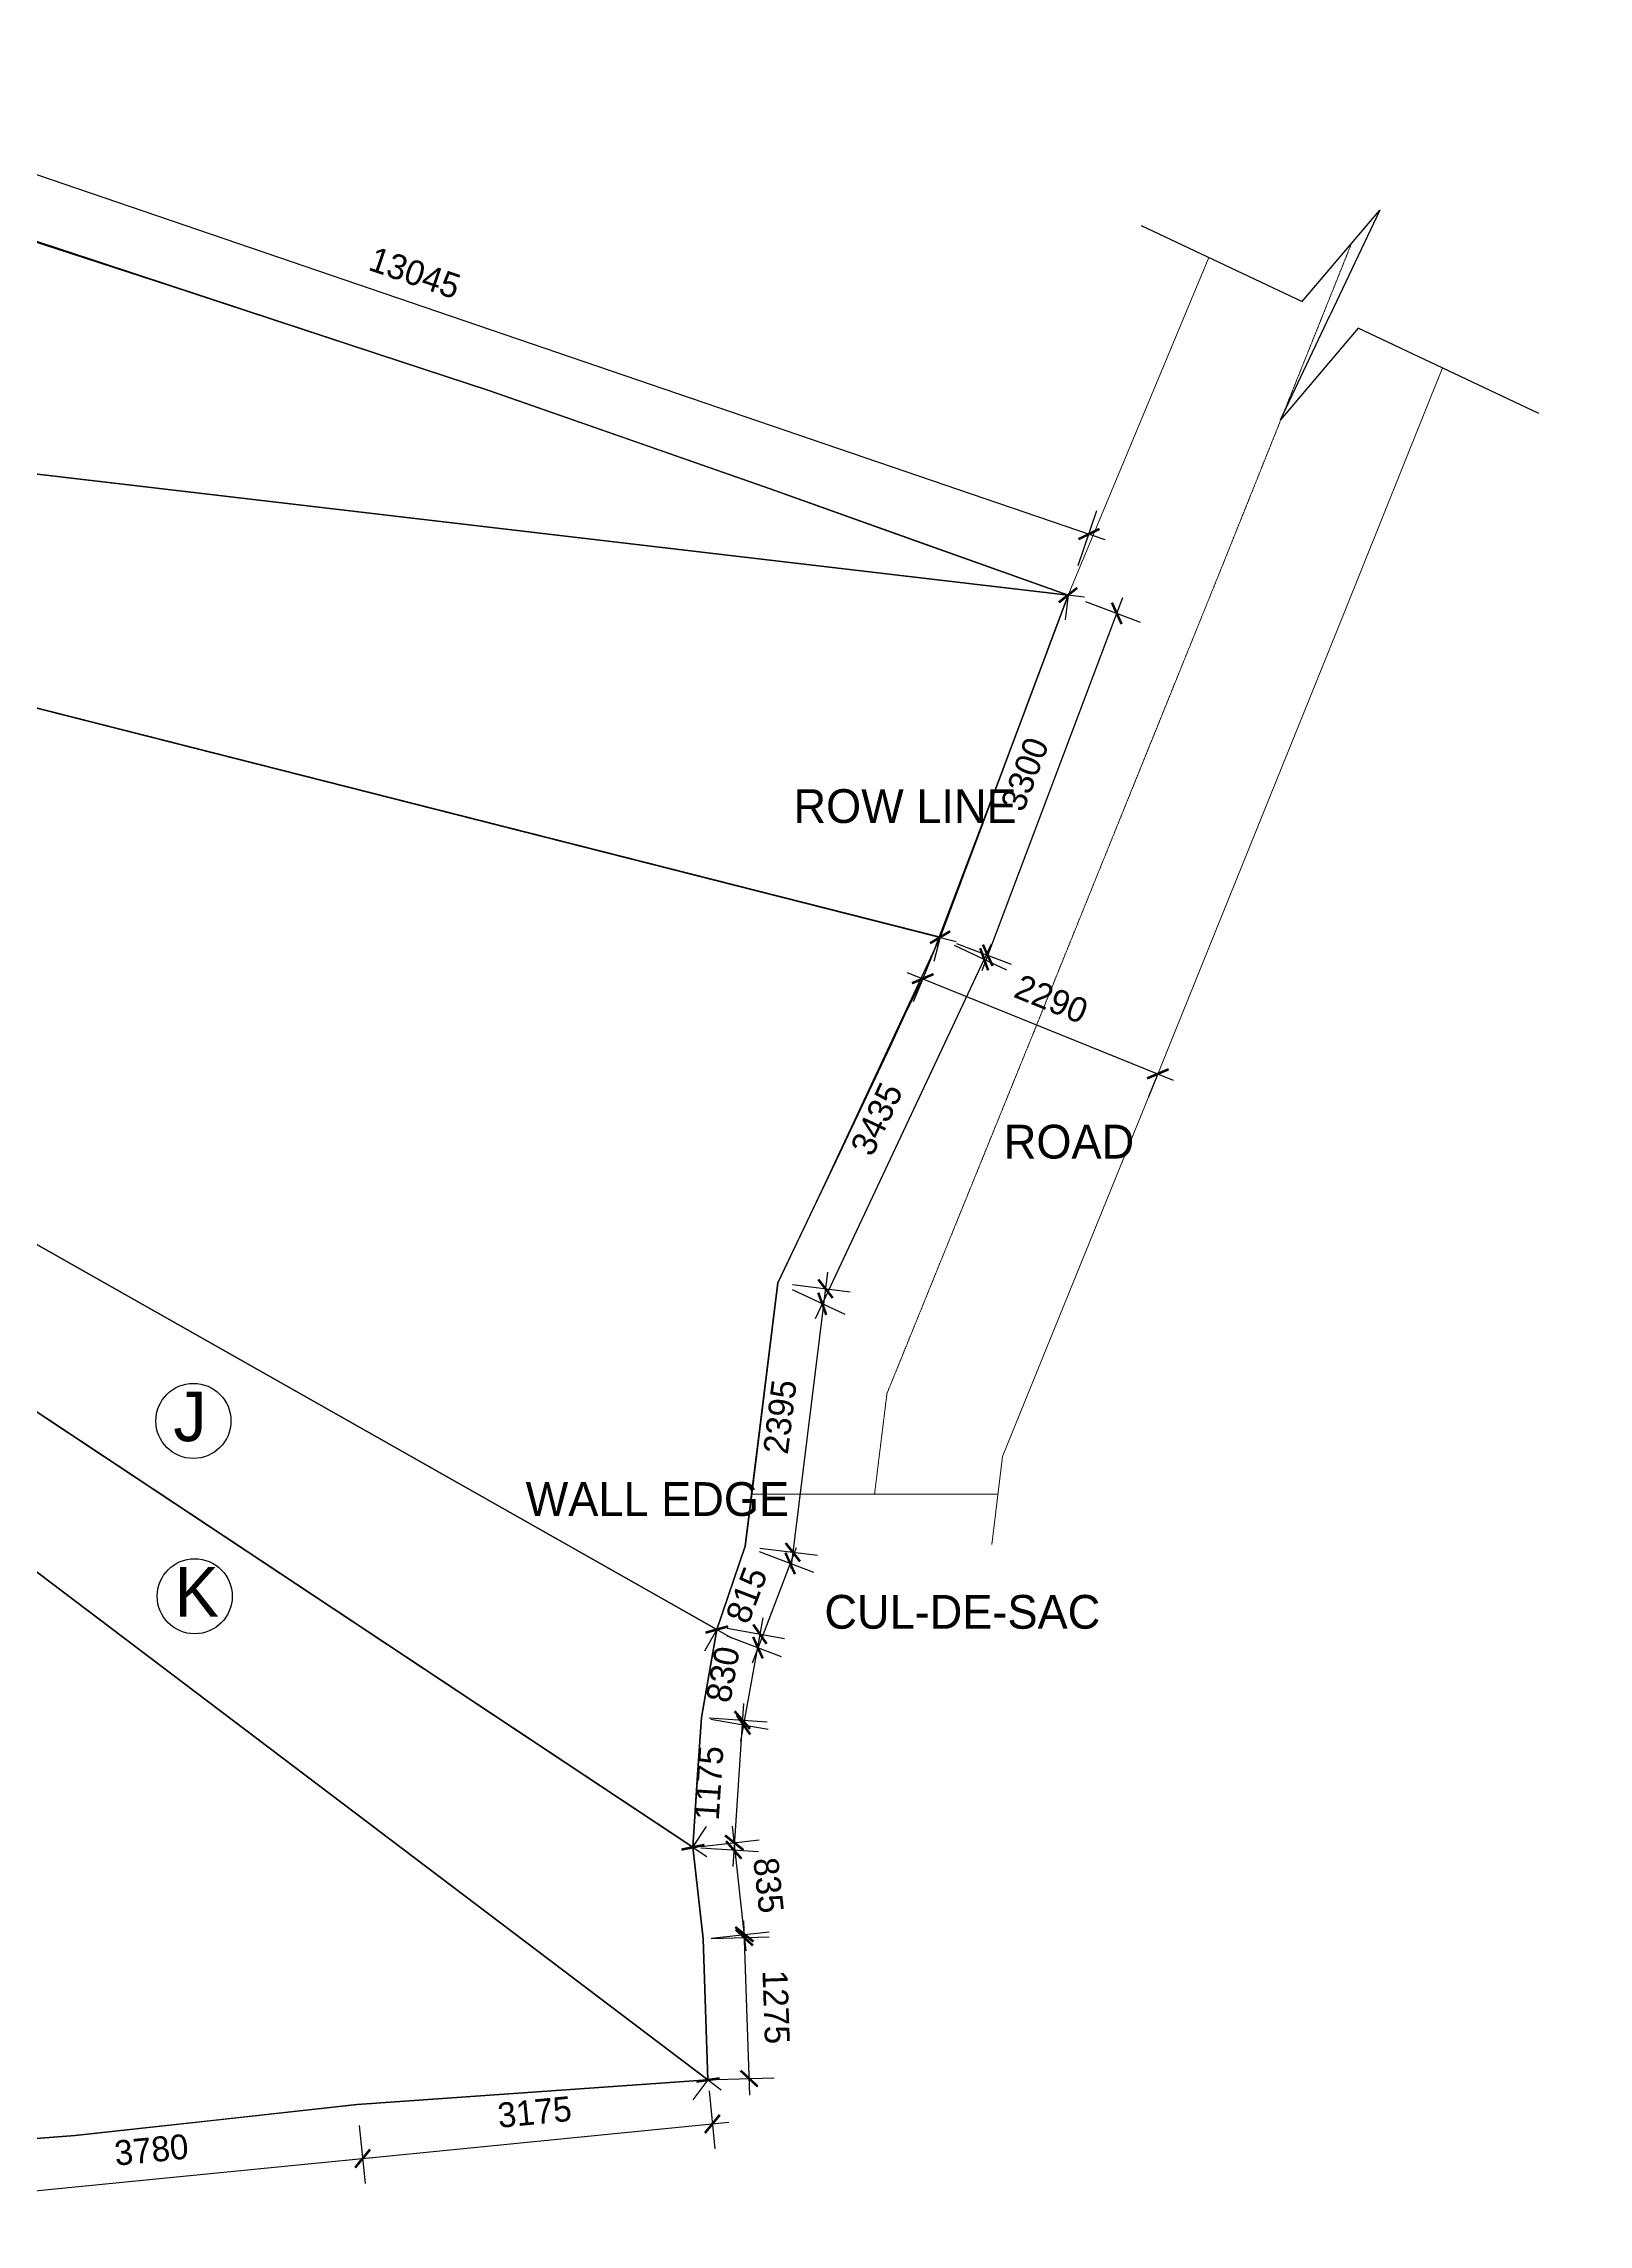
# Model space of a CAD drawing. Header units: millimetres. Extents: x 173236 to 801264, y -94969 to 615039.
# Drawn here: x 410859 to 424808, y 98776 to 118465 of the extents above; entities that cross this region are included whole.
import ezdxf

# ---------------------------------------------------------------- set-up
doc = ezdxf.new("R2010")
doc.units = ezdxf.units.MM
doc.header["$MEASUREMENT"] = 0
doc.header["$PDMODE"] = 2
doc.linetypes.add('DASHED2', pattern=[0.375, 0.25, -0.125])
doc.layers.add('Cadastral', color=140, linetype='Continuous', lineweight=13)
for name, color, linetype in [('RS_DIMENSION', 7, 'Continuous'), ('VOX-A-ANNO-DIMS', 160, 'Continuous'), ('VOX-A-ANNO-SYMB', 33, 'Continuous'), ('VOX-A-ANNO-TEXT', 30, 'Continuous'), ('VOX-A-COLUMN-SECT', 210, 'Continuous')]:
    doc.layers.add(name, color=color, linetype=linetype)
doc.styles.add('1.5 mm Rotis Annotative', font='', dxfattribs={"height": 1.5})
doc.styles.add('2 mm Rotis Annotative (IM)', font='', dxfattribs={"height": 0.08})
doc.styles.add('3 mm Rotis Annotative (IM)', font='', dxfattribs={"height": 0.12})
doc.styles.get('1.5 mm Rotis Annotative').set_extended_font_data('Rotis Sans Serif')
doc.styles.get('2 mm Rotis Annotative (IM)').set_extended_font_data('Rotis Sans Serif')
doc.styles.get('3 mm Rotis Annotative (IM)').set_extended_font_data('Rotis Sans Serif')
doc.dimstyles.new('1.5 mm Rotis Annotative', dxfattribs={"dimtxt": 1.5, "dimasz": 1, "dimexe": 1.5, "dimexo": 0, "dimgap": 1, "dimtad": 1, "dimdec": 0, "dimrnd": 5, "dimzin": 0, "dimdsep": 46, "dimtxsty": '1.5 mm Rotis Annotative', "dimblk": 'ARCHTICK', "dimcen": 0.09, "dimdle": 1, "dimadec": 0, "dimazin": 0, "dimtfac": 1, "dimtdec": 0, "dimtofl": 0, "dimtmove": 1, "dimatfit": 3, "dimfxl": 2, "dimfxlon": 1, "dimtolj": 1, "dimtzin": 0, "dimarcsym": 0})

# ---------------------------------------------------------------- blocks, each defined once
blk = doc.blocks.new('*U112')
at = {"layer": 'VOX-A-ANNO-SYMB'}
for p, q in [((0, 2009), (0, 958)), ((0, 958), (685, 774)), ((0, 591), (-685, 774)), ((-685, 774), (0, 774)), ((685, 774), (0, 774)), ((0, -591), (0, 591))]:
    blk.add_line(p, q, dxfattribs=at)
blk = doc.blocks.new('_ArchTick')
at = {"color": 0, "linetype": 'ByBlock', "const_width": 0.15}
blk.add_lwpolyline([(-0.5, -0.5), (0.5, 0.5)], dxfattribs=at)
blk = doc.blocks.new('*D298')
at = {"layer": 'Defpoints', "color": 0, "transparency": 16777216}
for p in [(418797, 110023), (420920, 109164), (420920, 109164)]:
    blk.add_point(p, dxfattribs=at)
at = {"layer": 'VOX-A-ANNO-DIMS', "color": 0, "lineweight": -2, "transparency": 16777216}
for p, q in [((418658, 110079), (421060, 109108)), ((418797, 110023), (418712, 109815)), ((420920, 109164), (420836, 108956))]:
    blk.add_line(p, q, dxfattribs=at)
at = {"layer": 'VOX-A-ANNO-DIMS', "color": 0, "lineweight": -2, "transparency": 16777216, "xscale": 150, "yscale": 150, "zscale": 150}
for p, rotation in [((418797, 110023), 157.9821660542717), ((420920, 109164), 337.9821660542717)]:
    blk.add_blockref('_ArchTick', p, dxfattribs=dict(at, rotation=rotation))
at = {"layer": 'VOX-A-ANNO-DIMS', "color": 0, "transparency": 16777216, "insert": (419958, 109839), "char_height": 225, "attachment_point": 5, "rotation": 337.9822, "style": '1.5 mm Rotis Annotative'}
blk.add_mtext('\\A1;2290', dxfattribs=at)
blk = doc.blocks.new('AREA TAG')
at = {"layer": 'VOX-A-ANNO-TEXT'}
blk.add_circle((0, 0), 0.0918, dxfattribs=at)
at = {"layer": 'VOX-A-ANNO-TEXT', "style": '3 mm Rotis Annotative (IM)'}
blk.add_attdef('A', (-0.0491, -0.0497), '', height=0.1213, dxfattribs=at)
at = {"layer": 'VOX-A-ANNO-TEXT', "style": '3 mm Rotis Annotative (IM)', "flags": 1}
for tag, p in [('SIDE_A', (-0.0479, -0.2753)), ('SIDE_B', (-0.0281, -0.4637)), ('SIDE_C', (-0.0281, -0.6447)), ('AREA', (-0.0157, -0.8431))]:
    blk.add_attdef(tag, p, '', height=0.1213, dxfattribs=at)
blk = doc.blocks.new('*D286')
at = {"layer": 'Defpoints', "color": 0, "transparency": 16777216}
for p in [(413691, 99857), (409930, 99486), (413739, 99371)]:
    blk.add_point(p, dxfattribs=at)
at = {"layer": 'VOX-A-ANNO-DIMS', "color": 0, "lineweight": -2, "transparency": 16777216}
for p, q in [((413709, 99670), (413761, 99147)), ((409829, 98986), (413888, 99386)), ((409949, 99299), (410000, 98776))]:
    blk.add_line(p, q, dxfattribs=at)
at = {"layer": 'VOX-A-ANNO-DIMS', "color": 0, "lineweight": -2, "transparency": 16777216, "xscale": 150, "yscale": 150, "zscale": 150}
for p, rotation in [((413739, 99371), 5.633323004142701), ((409978, 99000), 185.6333230041427)]:
    blk.add_blockref('_ArchTick', p, dxfattribs=dict(at, rotation=rotation))
at = {"layer": 'VOX-A-ANNO-DIMS', "color": 0, "transparency": 16777216, "insert": (411832, 99449), "char_height": 225, "attachment_point": 5, "rotation": 5.6333, "style": '1.5 mm Rotis Annotative'}
blk.add_mtext('\\A1;3780', dxfattribs=at)
blk = doc.blocks.new('*D287')
at = {"layer": 'Defpoints', "color": 0, "transparency": 16777216}
for p in [(416858, 100080), (413691, 99857), (416897, 99683)]:
    blk.add_point(p, dxfattribs=at)
at = {"layer": 'VOX-A-ANNO-DIMS', "color": 0, "lineweight": -2, "transparency": 16777216}
for p, q in [((416868, 99981), (416919, 99459)), ((413589, 99357), (417046, 99698)), ((413709, 99670), (413761, 99147))]:
    blk.add_line(p, q, dxfattribs=at)
at = {"layer": 'VOX-A-ANNO-DIMS', "color": 0, "lineweight": -2, "transparency": 16777216, "xscale": 150, "yscale": 150, "zscale": 150}
for p, rotation in [((416897, 99683), 5.633323006279322), ((413739, 99371), 185.6333230062793)]:
    blk.add_blockref('_ArchTick', p, dxfattribs=dict(at, rotation=rotation))
at = {"layer": 'VOX-A-ANNO-DIMS', "color": 0, "transparency": 16777216, "insert": (415292, 99790), "char_height": 225, "attachment_point": 5, "rotation": 5.6333, "style": '1.5 mm Rotis Annotative'}
blk.add_mtext('\\A1;3175', dxfattribs=at)
blk = doc.blocks.new('*D290')
at = {"layer": 'Defpoints', "color": 0, "transparency": 16777216}
for p in [(395291, 116400), (416858, 100080), (416858, 100080)]:
    blk.add_point(p, dxfattribs=at)
at = {"layer": 'VOX-A-ANNO-DIMS', "color": 0, "lineweight": -2, "transparency": 16777216}
for p, q in [((395291, 116400), (395155, 116220)), ((395171, 116490), (416978, 99990)), ((416858, 100080), (416722, 99901))]:
    blk.add_line(p, q, dxfattribs=at)
at = {"layer": 'VOX-A-ANNO-DIMS', "color": 0, "lineweight": -2, "transparency": 16777216, "xscale": 150, "yscale": 150, "zscale": 150}
for p, rotation in [((395291, 116400), 142.8860203891539), ((416858, 100080), 322.8860203891539)]:
    blk.add_blockref('_ArchTick', p, dxfattribs=dict(at, rotation=rotation))
at = {"layer": 'VOX-A-ANNO-DIMS', "color": 0, "transparency": 16777216, "insert": (406234, 108451), "char_height": 225, "attachment_point": 5, "rotation": 322.886, "style": '1.5 mm Rotis Annotative'}
blk.add_mtext('\\A1;27045', dxfattribs=at)
blk = doc.blocks.new('*D293')
at = {"layer": 'Defpoints', "color": 0, "transparency": 16777216}
for p in [(395291, 116400), (420109, 113487), (420109, 113486)]:
    blk.add_point(p, dxfattribs=at)
at = {"layer": 'VOX-A-ANNO-DIMS', "color": 0, "lineweight": -2, "transparency": 16777216}
for p, q in [((395142, 116416), (420258, 113469)), ((395291, 116400), (395265, 116176)), ((420109, 113487), (420083, 113263))]:
    blk.add_line(p, q, dxfattribs=at)
at = {"layer": 'VOX-A-ANNO-DIMS', "color": 0, "lineweight": -2, "transparency": 16777216, "xscale": 150, "yscale": 150, "zscale": 150}
for p, rotation in [((395291, 116399), 173.3057946631641), ((420109, 113486), 353.305794663164)]:
    blk.add_blockref('_ArchTick', p, dxfattribs=dict(at, rotation=rotation))
at = {"layer": 'VOX-A-ANNO-DIMS', "color": 0, "transparency": 16777216, "insert": (407731, 115205), "char_height": 225, "attachment_point": 5, "rotation": 353.3058, "style": '1.5 mm Rotis Annotative'}
blk.add_mtext('\\A1;24990', dxfattribs=at)
blk = doc.blocks.new('*D294')
at = {"layer": 'Defpoints', "color": 0, "transparency": 16777216}
for p in [(395290, 116398), (418954, 110397), (418954, 110397)]:
    blk.add_point(p, dxfattribs=at)
at = {"layer": 'VOX-A-ANNO-DIMS', "color": 0, "lineweight": -2, "transparency": 16777216}
for p, q in [((395144, 116435), (419099, 110360)), ((395290, 116398), (395234, 116180)), ((418954, 110397), (418898, 110179))]:
    blk.add_line(p, q, dxfattribs=at)
at = {"layer": 'VOX-A-ANNO-DIMS', "color": 0, "lineweight": -2, "transparency": 16777216, "xscale": 150, "yscale": 150, "zscale": 150}
for p, rotation in [((395290, 116398), 165.7708821254444), ((418954, 110397), 345.7708821254444)]:
    blk.add_blockref('_ArchTick', p, dxfattribs=dict(at, rotation=rotation))
at = {"layer": 'VOX-A-ANNO-DIMS', "color": 0, "transparency": 16777216, "insert": (407187, 113654), "char_height": 225, "attachment_point": 5, "rotation": 345.7709, "style": '1.5 mm Rotis Annotative'}
blk.add_mtext('\\A1;24415', dxfattribs=at)
blk = doc.blocks.new('*D295')
at = {"layer": 'Defpoints', "color": 0, "transparency": 16777216}
for p in [(395291, 116400), (416938, 104147), (416938, 104147)]:
    blk.add_point(p, dxfattribs=at)
at = {"layer": 'VOX-A-ANNO-DIMS', "color": 0, "lineweight": -2, "transparency": 16777216}
for p, q in [((395160, 116473), (417069, 104073)), ((395291, 116400), (395180, 116204)), ((416938, 104147), (416827, 103951))]:
    blk.add_line(p, q, dxfattribs=at)
at = {"layer": 'VOX-A-ANNO-DIMS', "color": 0, "lineweight": -2, "transparency": 16777216, "xscale": 150, "yscale": 150, "zscale": 150}
for p, rotation in [((395291, 116400), 150.4890425093393), ((416938, 104147), 330.4890425093393)]:
    blk.add_blockref('_ArchTick', p, dxfattribs=dict(at, rotation=rotation))
at = {"layer": 'VOX-A-ANNO-DIMS', "color": 0, "transparency": 16777216, "insert": (406245, 110503), "char_height": 225, "attachment_point": 5, "rotation": 330.489, "style": '1.5 mm Rotis Annotative'}
blk.add_mtext('\\A1;24875', dxfattribs=at)
blk = doc.blocks.new('*D296')
at = {"layer": 'Defpoints', "color": 0, "transparency": 16777216}
for p in [(395291, 116400), (416722, 102181), (416722, 102181)]:
    blk.add_point(p, dxfattribs=at)
at = {"layer": 'VOX-A-ANNO-DIMS', "color": 0, "lineweight": -2, "transparency": 16777216}
for p, q in [((395291, 116400), (395415, 116588)), ((395166, 116483), (416847, 102098)), ((416722, 102181), (416846, 102369))]:
    blk.add_line(p, q, dxfattribs=at)
at = {"layer": 'VOX-A-ANNO-DIMS', "color": 0, "lineweight": -2, "transparency": 16777216, "xscale": 150, "yscale": 150, "zscale": 150}
for p, rotation in [((395291, 116400), 146.4366895310517), ((416722, 102181), 326.4366895310517)]:
    blk.add_blockref('_ArchTick', p, dxfattribs=dict(at, rotation=rotation))
at = {"layer": 'VOX-A-ANNO-DIMS', "color": 0, "transparency": 16777216, "insert": (406152, 109511), "char_height": 225, "attachment_point": 5, "rotation": 326.4367, "style": '1.5 mm Rotis Annotative'}
blk.add_mtext('\\A1;25720', dxfattribs=at)
blk = doc.blocks.new('*D269')
at = {"layer": 'Defpoints', "color": 0, "transparency": 16777216}
for p in [(407765, 117700), (420298, 114037), (420109, 113485)]:
    blk.add_point(p, dxfattribs=at)
at = {"layer": 'VOX-A-ANNO-DIMS', "color": 0, "lineweight": -2, "transparency": 16777216}
for p, q in [((407856, 117968), (408026, 118465)), ((407811, 118301), (420440, 113989)), ((420201, 113753), (420370, 114250))]:
    blk.add_line(p, q, dxfattribs=at)
at = {"layer": 'VOX-A-ANNO-DIMS', "color": 0, "lineweight": -2, "transparency": 16777216, "xscale": 150, "yscale": 150, "zscale": 150}
for p, rotation in [((407953, 118252), 161.1484454513878), ((420298, 114037), 341.1484454513878)]:
    blk.add_blockref('_ArchTick', p, dxfattribs=dict(at, rotation=rotation))
at = {"layer": 'VOX-A-ANNO-DIMS', "color": 0, "transparency": 16777216, "insert": (414211, 116395), "char_height": 225, "attachment_point": 5, "rotation": 341.1484, "style": '1.5 mm Rotis Annotative'}
blk.add_mtext('\\A1;13045', dxfattribs=at)
blk = doc.blocks.new('*D270')
at = {"layer": 'Defpoints', "color": 0, "transparency": 16777216}
for p in [(416814, 101353), (417186, 101366), (416858, 100080)]:
    blk.add_point(p, dxfattribs=at)
at = {"layer": 'VOX-A-ANNO-DIMS', "color": 0, "lineweight": -2, "transparency": 16777216}
for p, q in [((417236, 99943), (417181, 101516)), ((416886, 101356), (417411, 101374)), ((416931, 100083), (417455, 100101))]:
    blk.add_line(p, q, dxfattribs=at)
at = {"layer": 'VOX-A-ANNO-DIMS', "color": 0, "lineweight": -2, "transparency": 16777216, "xscale": 150, "yscale": 150, "zscale": 150}
for p, rotation in [((417186, 101366), 91.99370122439733), ((417230, 100093), 271.9937012243973)]:
    blk.add_blockref('_ArchTick', p, dxfattribs=dict(at, rotation=rotation))
at = {"layer": 'VOX-A-ANNO-DIMS', "color": 0, "transparency": 16777216, "insert": (417472, 100739), "char_height": 225, "attachment_point": 5, "rotation": 271.9937, "style": '1.5 mm Rotis Annotative'}
blk.add_mtext('\\A1;1275', dxfattribs=at)
blk = doc.blocks.new('*D271')
at = {"layer": 'Defpoints', "color": 0, "transparency": 16777216}
for p in [(417095, 102222), (416722, 102181), (416814, 101353)]:
    blk.add_point(p, dxfattribs=at)
at = {"layer": 'VOX-A-ANNO-DIMS', "color": 0, "lineweight": -2, "transparency": 16777216}
for p, q in [((416797, 102189), (417319, 102247)), ((417204, 101246), (417079, 102372)), ((416889, 101362), (417411, 101419))]:
    blk.add_line(p, q, dxfattribs=at)
at = {"layer": 'VOX-A-ANNO-DIMS', "color": 0, "lineweight": -2, "transparency": 16777216, "xscale": 150, "yscale": 150, "zscale": 150}
for p, rotation in [((417095, 102222), 96.32087317271548), ((417187, 101395), 276.3208731727155)]:
    blk.add_blockref('_ArchTick', p, dxfattribs=dict(at, rotation=rotation))
at = {"layer": 'VOX-A-ANNO-DIMS', "color": 0, "transparency": 16777216, "insert": (417404, 101838), "char_height": 225, "attachment_point": 5, "rotation": 276.3209, "style": '1.5 mm Rotis Annotative'}
blk.add_mtext('\\A1;835', dxfattribs=at)
blk = doc.blocks.new('*D272')
at = {"layer": 'Defpoints', "color": 0, "transparency": 16777216}
for p in [(420109, 113487), (418944, 110400), (419384, 110234)]:
    blk.add_point(p, dxfattribs=at)
at = {"layer": 'VOX-A-ANNO-DIMS', "color": 0, "lineweight": -2, "transparency": 16777216}
for p, q in [((420602, 113461), (419331, 110093)), ((420268, 113427), (420760, 113241)), ((419103, 110340), (419595, 110154))]:
    blk.add_line(p, q, dxfattribs=at)
at = {"layer": 'VOX-A-ANNO-DIMS', "color": 0, "lineweight": -2, "transparency": 16777216, "xscale": 150, "yscale": 150, "zscale": 150}
for p, rotation in [((420549, 113321), 69.3219056464752), ((419384, 110234), 249.3219056464752)]:
    blk.add_blockref('_ArchTick', p, dxfattribs=dict(at, rotation=rotation))
at = {"layer": 'VOX-A-ANNO-DIMS', "color": 0, "transparency": 16777216, "insert": (419719, 111870), "char_height": 225, "attachment_point": 5, "rotation": 69.3219, "style": '1.5 mm Rotis Annotative'}
blk.add_mtext('\\A1;3300', dxfattribs=at)
blk = doc.blocks.new('*D273')
at = {"layer": 'Defpoints', "color": 0, "transparency": 16777216}
for p in [(418951, 110387), (417489, 107277), (417890, 107088)]:
    blk.add_point(p, dxfattribs=at)
at = {"layer": 'VOX-A-ANNO-DIMS', "color": 0, "lineweight": -2, "transparency": 16777216}
for p, q in [((419416, 110334), (417826, 106953)), ((419080, 110326), (419555, 110103)), ((417618, 107216), (418093, 106993))]:
    blk.add_line(p, q, dxfattribs=at)
at = {"layer": 'VOX-A-ANNO-DIMS', "color": 0, "lineweight": -2, "transparency": 16777216, "xscale": 150, "yscale": 150, "zscale": 150}
for p, rotation in [((419352, 110198), 64.81864020225339), ((417890, 107088), 244.8186402022534)]:
    blk.add_blockref('_ArchTick', p, dxfattribs=dict(at, rotation=rotation))
at = {"layer": 'VOX-A-ANNO-DIMS', "color": 0, "transparency": 16777216, "insert": (418382, 108756), "char_height": 225, "attachment_point": 5, "rotation": 64.8186, "style": '1.5 mm Rotis Annotative'}
blk.add_mtext('\\A1;3435', dxfattribs=at)
blk = doc.blocks.new('*D274')
at = {"layer": 'Defpoints', "color": 0, "transparency": 16777216}
for p in [(417489, 107277), (417194, 104899), (417624, 104845)]:
    blk.add_point(p, dxfattribs=at)
at = {"layer": 'VOX-A-ANNO-DIMS', "color": 0, "lineweight": -2, "transparency": 16777216}
for p, q in [((417937, 107372), (417606, 104697)), ((417621, 107261), (418142, 107196)), ((417327, 104882), (417848, 104818))]:
    blk.add_line(p, q, dxfattribs=at)
at = {"layer": 'VOX-A-ANNO-DIMS', "color": 0, "lineweight": -2, "transparency": 16777216, "xscale": 150, "yscale": 150, "zscale": 150}
for p, rotation in [((417919, 107224), 82.94039895088324), ((417624, 104845), 262.9403989508832)]:
    blk.add_blockref('_ArchTick', p, dxfattribs=dict(at, rotation=rotation))
at = {"layer": 'VOX-A-ANNO-DIMS', "color": 0, "transparency": 16777216, "insert": (417509, 106067), "char_height": 225, "attachment_point": 5, "rotation": 82.9404, "style": '1.5 mm Rotis Annotative'}
blk.add_mtext('\\A1;2395', dxfattribs=at)
blk = doc.blocks.new('*D275')
at = {"layer": 'Defpoints', "color": 0, "transparency": 16777216}
for p in [(417194, 104899), (416904, 104137), (417309, 103983)]:
    blk.add_point(p, dxfattribs=at)
at = {"layer": 'VOX-A-ANNO-DIMS', "color": 0, "lineweight": -2, "transparency": 16777216}
for p, q in [((417653, 104884), (417256, 103843)), ((417319, 104851), (417810, 104664)), ((417029, 104090), (417519, 103903))]:
    blk.add_line(p, q, dxfattribs=at)
at = {"layer": 'VOX-A-ANNO-DIMS', "color": 0, "lineweight": -2, "transparency": 16777216, "xscale": 150, "yscale": 150, "zscale": 150}
for p, rotation in [((417600, 104744), 69.11514757796459), ((417309, 103983), 249.1151475779646)]:
    blk.add_blockref('_ArchTick', p, dxfattribs=dict(at, rotation=rotation))
at = {"layer": 'VOX-A-ANNO-DIMS', "color": 0, "transparency": 16777216, "insert": (417207, 104458), "char_height": 225, "attachment_point": 5, "rotation": 69.1151, "style": '1.5 mm Rotis Annotative'}
blk.add_mtext('\\A1;815', dxfattribs=at)
blk = doc.blocks.new('*D276')
at = {"layer": 'Defpoints', "color": 0, "transparency": 16777216}
for p in [(416947, 104173), (416799, 103354), (417179, 103286)]:
    blk.add_point(p, dxfattribs=at)
at = {"layer": 'VOX-A-ANNO-DIMS', "color": 0, "lineweight": -2, "transparency": 16777216}
for p, q in [((417032, 104158), (417548, 104065)), ((417353, 104252), (417153, 103138)), ((416884, 103339), (417401, 103246))]:
    blk.add_line(p, q, dxfattribs=at)
at = {"layer": 'VOX-A-ANNO-DIMS', "color": 0, "lineweight": -2, "transparency": 16777216, "xscale": 150, "yscale": 150, "zscale": 150}
for p, rotation in [((417327, 104105), 79.78921653287476), ((417179, 103286), 259.7892165328748)]:
    blk.add_blockref('_ArchTick', p, dxfattribs=dict(at, rotation=rotation))
at = {"layer": 'VOX-A-ANNO-DIMS', "color": 0, "transparency": 16777216, "insert": (416993, 103742), "char_height": 225, "attachment_point": 5, "rotation": 79.7892, "style": '1.5 mm Rotis Annotative'}
blk.add_mtext('\\A1;830', dxfattribs=at)
blk = doc.blocks.new('*D277')
at = {"layer": 'Defpoints', "color": 0, "transparency": 16777216}
for p in [(416799, 103354), (416722, 102181), (417091, 102157)]:
    blk.add_point(p, dxfattribs=at)
at = {"layer": 'VOX-A-ANNO-DIMS', "color": 0, "lineweight": -2, "transparency": 16777216}
for p, q in [((417178, 103479), (417081, 102007)), ((416869, 103349), (417393, 103315)), ((416792, 102176), (417315, 102142))]:
    blk.add_line(p, q, dxfattribs=at)
at = {"layer": 'VOX-A-ANNO-DIMS', "color": 0, "lineweight": -2, "transparency": 16777216, "xscale": 150, "yscale": 150, "zscale": 150}
for p, rotation in [((417168, 103330), 86.22364134062552), ((417091, 102157), 266.2236413406255)]:
    blk.add_blockref('_ArchTick', p, dxfattribs=dict(at, rotation=rotation))
at = {"layer": 'VOX-A-ANNO-DIMS', "color": 0, "transparency": 16777216, "insert": (416866, 102761), "char_height": 225, "attachment_point": 5, "rotation": 86.2236, "style": '1.5 mm Rotis Annotative'}
blk.add_mtext('\\A1;1175', dxfattribs=at)

msp = doc.modelspace()

# ---------------------------------------------------------------- linework, layer by layer
at = {"layer": 'Cadastral'}
for p, q in [((423489.4, 115536.5), (422597.8, 113312.2)), ((422597.8, 113312.2), (420892, 109094)), ((420892, 109094), (419516.6, 105709)), ((419516.6, 105709), (419421.2, 104913.6)), ((417252.7, 105369.3), (419475.9, 105369.3))]:
    msp.add_line(p, q, dxfattribs=at)
at = {"layer": 'Cadastral', "linetype": 'DASHED2', "ltscale": 20}
msp.add_lwpolyline([(422669.7, 116662.6), (421503.3, 113752.9), (419798.5, 109537.3), (418474, 106277.5), (418361.8, 105368)], dxfattribs=at)
at = {"layer": 'Cadastral'}
msp.add_lwpolyline([(417194.4, 104898.7), (417246.8, 105366.9), (417488.9, 107276.9), (418636.5, 109697.5), (418817, 110064.4), (419820.2, 112708.4), (420109.7, 113486.6), (421382.1, 116533)], dxfattribs=at)
at = {"layer": 'RS_DIMENSION'}
for points in [[(407764.5, 117699.9), (408216.3, 117514.3), (409715.6, 117022.3), (411995.3, 116282.5), (413870.5, 115663.3), (414888.5, 115329.2), (416154.5, 114886.8), (417420.5, 114444.5), (418765.1, 113965.5), (420109.7, 113486.6), (395290.9, 116399.6), (407764.5, 117699.9)], [(416858, 100080.2), (415274.4, 99968.8), (413690.7, 99857.3), (412417.5, 99717.4), (411144.3, 99577.5), (409930.1, 99486.4), (395290.9, 116399.6), (416858, 100080.2)], [(420109.7, 113486.6), (418955.7, 110396.7), (395290.9, 116399.6), (420109.7, 113486.6)], [(418955.7, 110396.7), (417890.7, 108124.4), (417488.9, 107276.9), (417240.9, 105274.3), (417194.4, 104898.7), (416938, 104146.8), (395290.9, 116399.6), (418955.7, 110396.7)], [(416938, 104146.8), (416868.7, 103750.4), (416799.4, 103354.1), (416781.5, 103094.6), (416742.8, 102508.1), (416722, 102181.1), (395290.9, 116399.6), (416938, 104146.8)], [(416722, 102181.1), (416813.7, 101353.3), (416835.9, 100716.7), (416858, 100080.2), (395290.9, 116399.6), (416722, 102181.1)]]:
    msp.add_lwpolyline(points, dxfattribs=at)
at = {"layer": 'VOX-A-COLUMN-SECT'}
msp.add_lwpolyline([(409930.1, 99486.4), (411144.3, 99577.5), (413690.7, 99857.3), (416858, 100080.2), (416813.7, 101353.3), (416722, 102181.1), (416763.5, 102835.2), (416799.4, 103354.1), (416938, 104146.8), (417194.4, 104898.7), (417488.9, 107276.9), (418047.5, 108449.2), (418506.4, 109412.6), (418636.5, 109697.5), (418817, 110064.4), (418907.6, 110288.7), (418953.8, 110397.5), (420111.6, 113485.8), (417420.5, 114444.5), (414888.5, 115329.2), (413870.5, 115663.3), (410120.1, 116901.8)], dxfattribs=at)

# ---------------------------------------------------------------- block references
at = {"xscale": 1.527505174118865, "yscale": 1.527505174118865, "zscale": 1.527505174118865, "rotation": 64.69133033290208}
msp.add_blockref('*U112', (423545.1, 115510.2), dxfattribs=at)
at = {"layer": 'VOX-A-ANNO-DIMS', "xscale": 3693.34394400799, "yscale": 3693.34394400799, "zscale": 3693.34394400799}
for p, values in [((412211.5, 106030.4), {'A': 'J'}), ((412223.1, 104447.3), {'A': 'K'})]:
    msp.add_blockref('AREA TAG', p, dxfattribs=at).add_auto_attribs(values)

# ---------------------------------------------------------------- texts
at = {"layer": 'VOX-A-ANNO-TEXT', "char_height": 304.8, "attachment_point": 1, "style": '2 mm Rotis Annotative (IM)'}
for s, insert, width in [('ROW LINE', (417629.9, 111733.5), 3835.717), ('ROAD', (419529, 108704.2), 7392.903), ('WALL EDGE', (415211.7, 105477.5), 3243.66), ('CUL-DE-SAC', (417909.2, 104459.1), 3835.717)]:
    msp.add_mtext(s, dxfattribs=dict(at, insert=insert, width=width))

# ---------------------------------------------------------------- dimensions: what is measured, and where the dimension line sits
at = {"layer": 'VOX-A-ANNO-DIMS'}
for p1, p2, distance, picture, middle in [((407764.5, 117699.9), (420109.1, 113485), 583.6, '*D269', (414210.8, 116394.8)), ((395290.7, 116400.2), (416722, 102181.1), 0, '*D296', (406152.5, 109510.9)), ((395290.9, 116399.6), (420109.3, 113486.6), -0.6, '*D293', (407730.9, 115205)), ((395289.8, 116398.2), (418953.8, 110397.5), -0.2, '*D294', (407186.7, 113653.8)), ((395290.9, 116399.6), (416858, 100080.2), 0, '*D290', (406233.9, 108450.6)), ((395290.9, 116399.6), (416938, 104146.8), 0, '*D295', (406244.6, 110503.2)), ((420109.2945, 113486.6149), (418944.1797, 110399.6591), 470.1606, '*D272', (419719.342, 111870.4418)), ((418951, 110386.7), (417488.9, 107276.9), 442.8, '*D273', (418381.5, 108755.8)), ((418796.7, 110023.2), (420920.5, 109164.4), 0, '*D298', (419957.7, 109838.8)), ((417488.9, 107276.9), (417194.4, 104898.7), 433.3, '*D274', (417509.4, 106067)), ((417194.4, 104898.7), (416903.9, 104137.3), 433.6, '*D275', (417207.4, 104457.6)), ((416947, 104173.1), (416799.4, 103354.1), 386, '*D276', (416993, 103742)), ((416799.4, 103354.1), (416722, 102181.1), 369.8, '*D277', (416866, 102760.6)), ((416813.7, 101353.3), (416722, 102181.1), -375.6, '*D271', (417403.8, 101837.6)), ((416858, 100080.2), (416813.7, 101353.3), -372.6, '*D270', (417472.4, 100738.9)), ((409930.1, 99486.4), (413690.7, 99857.3), -488.4, '*D286', (411832.4, 99448.8))]:
    dim = msp.add_aligned_dim(p1=p1, p2=p2, distance=distance, dimstyle='1.5 mm Rotis Annotative', override={"dimscale": 0, "dimtix": 0, "dimtofl": 0, "dimtmove": 1, "dimatfit": 3}, dxfattribs=at)
    dim.commit()
    dim.dimension.update_dxf_attribs({"geometry": picture, "text_midpoint": middle})
dim = msp.add_linear_dim(base=(416897.2, 99682.8), p1=(413690.7, 99857.3), p2=(416858, 100080.2), angle=185.63332, dimstyle='1.5 mm Rotis Annotative', override={"dimscale": 0, "dimtix": 0, "dimtofl": 0, "dimtmove": 1, "dimatfit": 3}, dxfattribs=at)
dim.commit()
dim.dimension.update_dxf_attribs({"geometry": '*D287', "text_midpoint": (415292, 99790.1)})

doc.saveas('drawing.dxf')
